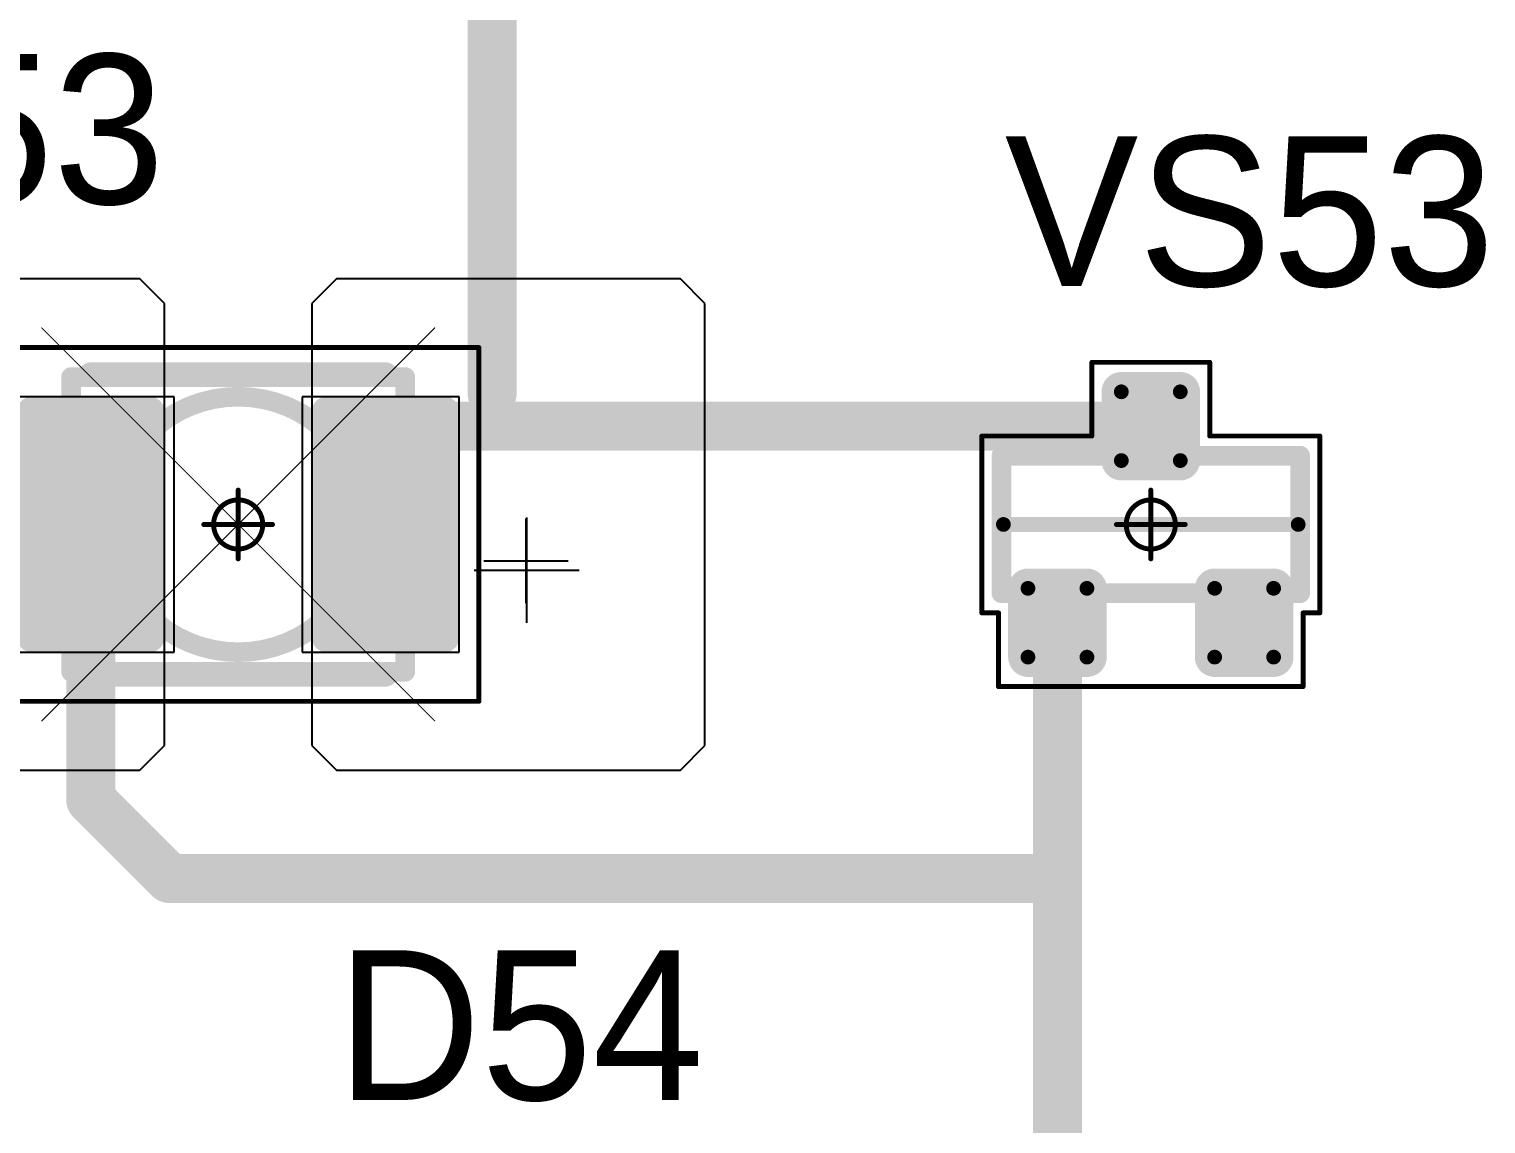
# Model space of a CAD drawing. Header units: millimetres. Extents: x 0 to 395, y 0 to 190.
# Drawn here: x 187.37 to 202.2, y 28.05 to 39.19 of the extents above; entities that cross this region are included whole.
import ezdxf

# ---------------------------------------------------------------- set-up
doc = ezdxf.new("R2010")
doc.units = ezdxf.units.MM
for name, color, linetype in [('Mechanical13', 56, 'Continuous'), ('Mechanical15', 56, 'Continuous'), ('Mechanical5', 56, 'Continuous'), ('TopLayer', 1, 'Continuous'), ('TopOverlay', 2, 'Continuous'), ('TopPaste', 8, 'Continuous'), ('TopSolder', 216, 'Continuous')]:
    doc.layers.add(name, color=color, linetype=linetype)

# ---------------------------------------------------------------- blocks, each defined once
blk = doc.blocks.new('SOT23_1131')
at = {"layer": 'Mechanical13', "const_width": 0.1999996}
for points in [[(-0.7000011399999999, 1.52008078), (0.7000011399999999, 1.52008078)], [(-0.7000011399999999, 1.52008078), (-0.7000011399999999, -1.51991822)], [(0.7000011399999999, 1.52008078), (0.7000011399999999, -1.51991822)], [(-0.7000011399999999, -1.51991822), (0.7000011399999999, -1.51991822)]]:
    blk.add_lwpolyline(points, dxfattribs=at)
at = {"layer": 'Mechanical13', "const_width": 0.0999998}
for points in [[(-0.75000104, 1.52008078, 1), (-0.65000124, 1.52008078, 1)], [(-0.75000104, 1.52008078, 1), (-0.65000124, 1.52008078, 1)], [(0.65000124, 1.52008078, 1), (0.75000104, 1.52008078, 1)], [(0.65000124, 1.52008078, 1), (0.75000104, 1.52008078, 1)], [(-0.75000104, -1.51991822, 1), (-0.65000124, -1.51991822, 1)], [(-0.75000104, -1.51991822, 1), (-0.65000124, -1.51991822, 1)], [(0.65000124, -1.51991822, 1), (0.75000104, -1.51991822, 1)], [(0.65000124, -1.51991822, 1), (0.75000104, -1.51991822, 1)]]:
    blk.add_lwpolyline(points, format="xyb", close=True, dxfattribs=at)
at = {"layer": 'Mechanical15', "const_width": 0.0499999}
for points in [[(-0.90000074, 1.72008038), (-0.90000074, 1.55008072)], [(-0.90000074, 1.72008038), (0.90000074, 1.72008038)], [(0.90000074, 1.72008038), (0.90000074, 0.6000800799999999)], [(-1.64999924, 1.55008072), (-1.64999924, -1.54991816)], [(-1.64999924, 1.55008072), (-0.90000074, 1.55008072)], [(0.90000074, 0.6000800799999999), (1.64999924, 0.6000800799999999)], [(1.64999924, 0.6000800799999999), (1.64999924, -0.59991752)], [(0, 0.35008058), (0, -0.34991802)], [(-0.3499993, 8.128e-05), (0.3499993, 8.128e-05)], [(0.90000074, -0.59991752), (1.64999924, -0.59991752)], [(0.90000074, -0.59991752), (0.90000074, -1.71991782)], [(-1.64999924, -1.54991816), (-0.90000074, -1.54991816)], [(-0.90000074, -1.54991816), (-0.90000074, -1.71991782)], [(-0.90000074, -1.71991782), (0.90000074, -1.71991782)]]:
    blk.add_lwpolyline(points, dxfattribs=at)
at = {"layer": 'Mechanical15'}
for points, const_width in [([(-0.9125000799999999, 1.72008038, 1), (-0.8875014, 1.72008038, 1)], 0.02499868), ([(-0.9125000799999999, 1.72008038, 1), (-0.8875014, 1.72008038, 1)], 0.02499868), ([(0.8875014, 1.72008038, 1), (0.9125000799999999, 1.72008038, 1)], 0.02499868), ([(0.8875014, 1.72008038, 1), (0.9125000799999999, 1.72008038, 1)], 0.02499868), ([(-1.66249858, 1.55008072, 1), (-1.6374999, 1.55008072, 1)], 0.02499868), ([(-1.66249858, 1.55008072, 1), (-1.6374999, 1.55008072, 1)], 0.02499868), ([(-0.9125000799999999, 1.55008072, 1), (-0.8875014, 1.55008072, 1)], 0.02499868), ([(-0.9125000799999999, 1.55008072, 1), (-0.8875014, 1.55008072, 1)], 0.02499868), ([(0.8875014, 0.6000800799999999, 1), (0.9125000799999999, 0.6000800799999999, 1)], 0.02499868), ([(0.8875014, 0.6000800799999999, 1), (0.9125000799999999, 0.6000800799999999, 1)], 0.02499868), ([(1.6374999, 0.6000800799999999, 1), (1.66249858, 0.6000800799999999, 1)], 0.02499868), ([(1.6374999, 0.6000800799999999, 1), (1.66249858, 0.6000800799999999, 1)], 0.02499868), ([(-0.01249934, 0.35008058, 1), (0.01249934, 0.35008058, 1)], 0.02499868), ([(0.2499995, 8.128e-05, 1), (-0.2499995, 8.128e-05, 1)], 0.0499999), ([(-0.36249864, 8.128e-05, 1), (-0.33749996, 8.128e-05, 1)], 0.02499868), ([(-0.26249884, 8.128e-05, 1), (-0.23750016, 8.128e-05, 1)], 0.02499868), ([(0.23750016, 8.128e-05, 1), (0.26249884, 8.128e-05, 1)], 0.02499868), ([(0.33749996, 8.128e-05, 1), (0.36249864, 8.128e-05, 1)], 0.02499868), ([(-0.01249934, -0.34991802, 1), (0.01249934, -0.34991802, 1)], 0.02499868), ([(0.8875014, -0.59991752, 1), (0.9125000799999999, -0.59991752, 1)], 0.02499868), ([(0.8875014, -0.59991752, 1), (0.9125000799999999, -0.59991752, 1)], 0.02499868), ([(1.6374999, -0.59991752, 1), (1.66249858, -0.59991752, 1)], 0.02499868), ([(1.6374999, -0.59991752, 1), (1.66249858, -0.59991752, 1)], 0.02499868), ([(-1.66249858, -1.54991816, 1), (-1.6374999, -1.54991816, 1)], 0.02499868), ([(-1.66249858, -1.54991816, 1), (-1.6374999, -1.54991816, 1)], 0.02499868), ([(-0.9125000799999999, -1.54991816, 1), (-0.8875014, -1.54991816, 1)], 0.02499868), ([(-0.9125000799999999, -1.54991816, 1), (-0.8875014, -1.54991816, 1)], 0.02499868), ([(-0.9125000799999999, -1.71991782, 1), (-0.8875014, -1.71991782, 1)], 0.02499868), ([(-0.9125000799999999, -1.71991782, 1), (-0.8875014, -1.71991782, 1)], 0.02499868), ([(0.8875014, -1.71991782, 1), (0.9125000799999999, -1.71991782, 1)], 0.02499868), ([(0.8875014, -1.71991782, 1), (0.9125000799999999, -1.71991782, 1)], 0.02499868)]:
    blk.add_lwpolyline(points, format="xyb", close=True, dxfattribs=dict(at, const_width=const_width))
at = {"layer": 'TopLayer', "const_width": 0.0999998}
for points in [[(-1.39999974, 1.25008132, 1), (-1.29999994, 1.25008132, 1)], [(-0.7000011399999999, 1.25008132, 1), (-0.6000013399999999, 1.25008132, 1)], [(-1.39999974, 0.65008252, 1), (-1.29999994, 0.65008252, 1)], [(-0.7000011399999999, 0.65008252, 1), (-0.6000013399999999, 0.65008252, 1)], [(0.6000013399999999, 0.30008068, 1), (0.7000011399999999, 0.30008068, 1)], [(1.29999994, 0.30008068, 1), (1.39999974, 0.30008068, 1)], [(0.6000013399999999, -0.29991812, 1), (0.7000011399999999, -0.29991812, 1)], [(1.29999994, -0.29991812, 1), (1.39999974, -0.29991812, 1)], [(-1.39999974, -0.64991996, 1), (-1.29999994, -0.64991996, 1)], [(-0.7000011399999999, -0.64991996, 1), (-0.6000013399999999, -0.64991996, 1)], [(-1.39999974, -1.24991876, 1), (-1.29999994, -1.24991876, 1)], [(-0.7000011399999999, -1.24991876, 1), (-0.6000013399999999, -1.24991876, 1)]]:
    blk.add_lwpolyline(points, format="xyb", close=True, dxfattribs=at)
at = {"layer": 'TopLayer'}
for points in [[(-1.34999984, 1.35008112), (-1.34999984, 0.55008272), (-0.65000124, 1.35008112), (-0.65000124, 0.55008272)], [(-1.44999964, 1.25008132), (-1.44999964, 0.65008252), (-0.55000144, 1.25008132), (-0.55000144, 0.65008252)], [(0.55000144, 0.30008068), (0.55000144, -0.29991812), (1.44999964, 0.30008068), (1.44999964, -0.29991812)], [(0.65000124, 0.40008048), (0.65000124, -0.39991792), (1.34999984, 0.40008048), (1.34999984, -0.39991792)], [(-1.34999984, -0.54992016), (-1.34999984, -1.34991856), (-0.65000124, -0.54992016), (-0.65000124, -1.34991856)], [(-1.44999964, -0.64991996), (-1.44999964, -1.24991876), (-0.55000144, -0.64991996), (-0.55000144, -1.24991876)]]:
    blk.add_solid(points, dxfattribs=at)
at = {"layer": 'TopOverlay', "const_width": 0.1499997}
blk.add_lwpolyline([(0, 1.49999954), (0, -1.49999954)], dxfattribs=at)
at = {"layer": 'TopOverlay', "const_width": 0.07499858}
for points in [[(-0.03750056, 1.49999954, 1), (0.03750056, 1.49999954, 1)], [(-0.03750056, -1.49999954, 1), (0.03750056, -1.49999954, 1)]]:
    blk.add_lwpolyline(points, format="xyb", close=True, dxfattribs=at)
at = {"layer": 'TopPaste', "const_width": 0.07499858}
for points in [[(-1.38749786, 1.25008132, 1), (-1.31250182, 1.25008132, 1)], [(-0.68749926, 1.25008132, 1), (-0.61250322, 1.25008132, 1)], [(-1.38749786, 0.65008252, 1), (-1.31250182, 0.65008252, 1)], [(-0.68749926, 0.65008252, 1), (-0.61250322, 0.65008252, 1)], [(0.61250322, 0.30008068, 1), (0.68749926, 0.30008068, 1)], [(1.31250182, 0.30008068, 1), (1.38749786, 0.30008068, 1)], [(0.61250322, -0.29991812, 1), (0.68749926, -0.29991812, 1)], [(1.31250182, -0.29991812, 1), (1.38749786, -0.29991812, 1)], [(-1.38749786, -0.64991996, 1), (-1.31250182, -0.64991996, 1)], [(-0.68749926, -0.64991996, 1), (-0.61250322, -0.64991996, 1)], [(-1.38749786, -1.24991876, 1), (-1.31250182, -1.24991876, 1)], [(-0.68749926, -1.24991876, 1), (-0.61250322, -1.24991876, 1)]]:
    blk.add_lwpolyline(points, format="xyb", close=True, dxfattribs=at)
at = {"layer": 'TopPaste'}
for points in [[(-1.42499842, 1.25008132), (-1.42499842, 0.65008252), (-0.5750026599999999, 1.25008132), (-0.5750026599999999, 0.65008252)], [(-1.34999984, 1.3250799), (-1.34999984, 0.57508394), (-0.65000124, 1.3250799), (-0.65000124, 0.57508394)], [(0.5750026599999999, 0.30008068), (0.5750026599999999, -0.29991812), (1.42499842, 0.30008068), (1.42499842, -0.29991812)], [(0.65000124, 0.37507926), (0.65000124, -0.3749166999999999), (1.34999984, 0.37507926), (1.34999984, -0.3749166999999999)], [(-1.34999984, -0.57492138), (-1.34999984, -1.32491734), (-0.65000124, -0.57492138), (-0.65000124, -1.32491734)], [(-1.42499842, -0.64991996), (-1.42499842, -1.24991876), (-0.5750026599999999, -0.64991996), (-0.5750026599999999, -1.24991876)]]:
    blk.add_solid(points, dxfattribs=at)
at = {"layer": 'TopSolder', "const_width": 0.2015998}
for points in [[(-1.45079974, 1.25008132, 1), (-1.24919994, 1.25008132, 1)], [(-0.75080114, 1.25008132, 1), (-0.5492013399999999, 1.25008132, 1)], [(-1.45079974, 0.65008252, 1), (-1.24919994, 0.65008252, 1)], [(-0.75080114, 0.65008252, 1), (-0.5492013399999999, 0.65008252, 1)], [(0.5492013399999999, 0.30008068, 1), (0.75080114, 0.30008068, 1)], [(1.24919994, 0.30008068, 1), (1.45079974, 0.30008068, 1)], [(0.5492013399999999, -0.29991812, 1), (0.75080114, -0.29991812, 1)], [(1.24919994, -0.29991812, 1), (1.45079974, -0.29991812, 1)], [(-1.45079974, -0.64991996, 1), (-1.24919994, -0.64991996, 1)], [(-0.75080114, -0.64991996, 1), (-0.5492013399999999, -0.64991996, 1)], [(-1.45079974, -1.24991876, 1), (-1.24919994, -1.24991876, 1)], [(-0.75080114, -1.24991876, 1), (-0.5492013399999999, -1.24991876, 1)]]:
    blk.add_lwpolyline(points, format="xyb", close=True, dxfattribs=at)
at = {"layer": 'TopSolder'}
for points in [[(-1.34999984, 1.45168112), (-1.34999984, 0.44848272), (-0.65000124, 1.45168112), (-0.65000124, 0.44848272)], [(-1.55159964, 1.25008132), (-1.55159964, 0.65008252), (-0.4484014399999999, 1.25008132), (-0.4484014399999999, 0.65008252)], [(0.65000124, 0.50168048), (0.65000124, -0.50151792), (1.34999984, 0.50168048), (1.34999984, -0.50151792)], [(0.4484014399999999, 0.30008068), (0.4484014399999999, -0.29991812), (1.55159964, 0.30008068), (1.55159964, -0.29991812)], [(-1.34999984, -0.44832016), (-1.34999984, -1.45151856), (-0.65000124, -0.44832016), (-0.65000124, -1.45151856)], [(-1.55159964, -0.64991996), (-1.55159964, -1.24991876), (-0.4484014399999999, -0.64991996), (-0.4484014399999999, -1.24991876)]]:
    blk.add_solid(points, dxfattribs=at)
blk = doc.blocks.new('T66G_4_1280')
at = {"layer": 'Mechanical13'}
for p, q in [((2.93559992, 0.07119874), (2.93559992, -1.00000054)), ((2.40000028, -0.4644009), (3.47119956, -0.4644009))]:
    blk.add_line(p, q, dxfattribs=at)
at = {"layer": 'Mechanical13', "const_width": 0.1999996}
for points in [[(-1.69999914, 1.49999954), (1.69999914, 1.49999954)], [(-1.69999914, -1.49999954), (-1.69999914, 1.49999954)], [(1.69999914, -1.49999954), (1.69999914, 1.49999954)], [(-1.69999914, -1.49999954), (1.69999914, -1.49999954)]]:
    blk.add_lwpolyline(points, dxfattribs=at)
at = {"layer": 'Mechanical13'}
for points, const_width in [([(-1.74999904, 1.49999954, 1), (-1.64999924, 1.49999954, 1)], 0.0999998), ([(-1.74999904, 1.49999954, 1), (-1.64999924, 1.49999954, 1)], 0.0999998), ([(1.64999924, 1.49999954, 1), (1.74999904, 1.49999954, 1)], 0.0999998), ([(1.64999924, 1.49999954, 1), (1.74999904, 1.49999954, 1)], 0.0999998), ([(1.29999994, 0, 1), (-1.29999994, 0, 1)], 0.1999996), ([(-1.34999984, 0, 1), (-1.25000004, 0, 1)], 0.0999998), ([(1.25000004, 0, 1), (1.34999984, 0, 1)], 0.0999998), ([(-1.74999904, -1.49999954, 1), (-1.64999924, -1.49999954, 1)], 0.0999998), ([(-1.74999904, -1.49999954, 1), (-1.64999924, -1.49999954, 1)], 0.0999998), ([(1.64999924, -1.49999954, 1), (1.74999904, -1.49999954, 1)], 0.0999998), ([(1.64999924, -1.49999954, 1), (1.74999904, -1.49999954, 1)], 0.0999998)]:
    blk.add_lwpolyline(points, format="xyb", close=True, dxfattribs=dict(at, const_width=const_width))
at = {"layer": 'Mechanical15', "const_width": 0.0499999}
for points in [[(-2.45000018, -1.79999894), (-2.45000018, 1.79999894)], [(-2.45000018, 1.79999894), (2.45000018, 1.79999894)], [(2.45000018, -1.79999894), (2.45000018, 1.79999894)], [(0, -0.3499993), (0, 0.3499993)], [(-0.3499993, 0), (0.3499993, 0)], [(-2.45000018, -1.79999894), (2.45000018, -1.79999894)]]:
    blk.add_lwpolyline(points, dxfattribs=at)
at = {"layer": 'Mechanical15'}
for points, const_width in [([(-2.46249952, 1.79999894, 1), (-2.43750084, 1.79999894, 1)], 0.02499868), ([(-2.46249952, 1.79999894, 1), (-2.43750084, 1.79999894, 1)], 0.02499868), ([(2.43750084, 1.79999894, 1), (2.46249952, 1.79999894, 1)], 0.02499868), ([(2.43750084, 1.79999894, 1), (2.46249952, 1.79999894, 1)], 0.02499868), ([(-0.01249934, 0.3499993, 1), (0.01249934, 0.3499993, 1)], 0.02499868), ([(0.2499995, 0, 1), (-0.2499995, 0, 1)], 0.0499999), ([(-0.36249864, 0, 1), (-0.33749996, 0, 1)], 0.02499868), ([(-0.26249884, 0, 1), (-0.23750016, 0, 1)], 0.02499868), ([(0.23750016, 0, 1), (0.26249884, 0, 1)], 0.02499868), ([(0.33749996, 0, 1), (0.36249864, 0, 1)], 0.02499868), ([(-0.01249934, -0.3499993, 1), (0.01249934, -0.3499993, 1)], 0.02499868), ([(-2.46249952, -1.79999894, 1), (-2.43750084, -1.79999894, 1)], 0.02499868), ([(-2.46249952, -1.79999894, 1), (-2.43750084, -1.79999894, 1)], 0.02499868), ([(2.43750084, -1.79999894, 1), (2.46249952, -1.79999894, 1)], 0.02499868), ([(2.43750084, -1.79999894, 1), (2.46249952, -1.79999894, 1)], 0.02499868)]:
    blk.add_lwpolyline(points, format="xyb", close=True, dxfattribs=dict(at, const_width=const_width))
at = {"layer": 'TopLayer'}
for p, q in [((-4.50000116, 2.50000008), (-4.75000066, 2.25000058)), ((-1.00000054, 2.50000008), (-4.50000116, 2.50000008)), ((-0.75000104, 2.25000058), (-1.00000054, 2.50000008)), ((1.00000054, 2.50000008), (0.75000104, 2.25000058)), ((4.50000116, 2.50000008), (1.00000054, 2.50000008)), ((4.75000066, 2.25000058), (4.50000116, 2.50000008)), ((-4.75000066, 2.25000058), (-4.75000066, -2.25000058)), ((-0.75000104, -2.25000058), (-0.75000104, 2.25000058)), ((0.75000104, 2.25000058), (0.75000104, -2.25000058)), ((4.75000066, -2.25000058), (4.75000066, 2.25000058)), ((-4.75000066, -2.25000058), (-4.50000116, -2.50000008)), ((-1.00000054, -2.50000008), (-0.75000104, -2.25000058)), ((0.75000104, -2.25000058), (1.00000054, -2.50000008)), ((4.50000116, -2.50000008), (4.75000066, -2.25000058)), ((-4.50000116, -2.50000008), (-1.00000054, -2.50000008)), ((1.00000054, -2.50000008), (4.50000116, -2.50000008))]:
    blk.add_line(p, q, dxfattribs=at)
at = {"layer": 'TopLayer', "const_width": 0.1499997}
for points in [[(-2.17499946, 1.15000024, 1), (-2.0250023, 1.15000024, 1)], [(-0.97500186, 1.15000024, 1), (-0.8250047, 1.15000024, 1)], [(0.8250047, 1.15000024, 1), (0.97500186, 1.15000024, 1)], [(2.0250023, 1.15000024, 1), (2.17499946, 1.15000024, 1)], [(-2.17499946, -1.15000024, 1), (-2.0250023, -1.15000024, 1)], [(-0.97500186, -1.15000024, 1), (-0.8250047, -1.15000024, 1)], [(0.8250047, -1.15000024, 1), (0.97500186, -1.15000024, 1)], [(2.0250023, -1.15000024, 1), (2.17499946, -1.15000024, 1)]]:
    blk.add_lwpolyline(points, format="xyb", close=True, dxfattribs=at)
at = {"layer": 'TopLayer'}
for points in [[(-0.9000032799999999, 1.29999994), (-2.10000088, 1.29999994), (-0.9000032799999999, -1.29999994), (-2.10000088, -1.29999994)], [(2.10000088, 1.29999994), (0.9000032799999999, 1.29999994), (2.10000088, -1.29999994), (0.9000032799999999, -1.29999994)], [(-0.75000358, 1.15000024), (-2.25000058, 1.15000024), (-0.75000358, -1.15000024), (-2.25000058, -1.15000024)], [(2.25000058, 1.15000024), (0.75000358, 1.15000024), (2.25000058, -1.15000024), (0.75000358, -1.15000024)]]:
    blk.add_solid(points, dxfattribs=at)
at = {"layer": 'TopOverlay'}
for p, q in [((2.928480299999999, 0.0569595), (2.928480299999999, -0.8000009399999999)), ((2.50000008, -0.37152072), (3.35696052, -0.37152072))]:
    blk.add_line(p, q, dxfattribs=at)
at = {"layer": 'TopOverlay', "const_width": 0.2499995}
for points in [[(-1.49999954, 1.52500076), (1.49999954, 1.52500076)], [(-1.49999954, -1.52500076), (1.49999954, -1.52500076)]]:
    blk.add_lwpolyline(points, dxfattribs=at)
at = {"layer": 'TopOverlay', "const_width": 0.12499848}
for points in [[(-1.56249878, 1.52500076, 1), (-1.4375003, 1.52500076, 1)], [(1.4375003, 1.52500076, 1), (1.56249878, 1.52500076, 1)], [(-1.56249878, -1.52500076, 1), (-1.4375003, -1.52500076, 1)], [(1.4375003, -1.52500076, 1), (1.56249878, -1.52500076, 1)]]:
    blk.add_lwpolyline(points, format="xyb", close=True, dxfattribs=at)
at = {"layer": 'TopPaste', "const_width": 0.12499848}
for points in [[(-2.16250012, 1.15000024, 1), (-2.03750164, 1.15000024, 1)], [(-0.9625025199999999, 1.15000024, 1), (-0.8375040399999999, 1.15000024, 1)], [(0.8375040399999999, 1.15000024, 1), (0.9625025199999999, 1.15000024, 1)], [(2.03750164, 1.15000024, 1), (2.16250012, 1.15000024, 1)], [(-2.16250012, -1.15000024, 1), (-2.03750164, -1.15000024, 1)], [(-0.9625025199999999, -1.15000024, 1), (-0.8375040399999999, -1.15000024, 1)], [(0.8375040399999999, -1.15000024, 1), (0.9625025199999999, -1.15000024, 1)], [(2.03750164, -1.15000024, 1), (2.16250012, -1.15000024, 1)]]:
    blk.add_lwpolyline(points, format="xyb", close=True, dxfattribs=at)
at = {"layer": 'TopPaste'}
for points in [[(-0.9000032799999999, 1.27499872), (-2.10000088, 1.27499872), (-0.9000032799999999, -1.27499872), (-2.10000088, -1.27499872)], [(2.10000088, 1.27499872), (0.9000032799999999, 1.27499872), (2.10000088, -1.27499872), (0.9000032799999999, -1.27499872)], [(-0.7750047999999999, 1.15000024), (-2.22499936, 1.15000024), (-0.7750047999999999, -1.15000024), (-2.22499936, -1.15000024)], [(2.22499936, 1.15000024), (0.7750047999999999, 1.15000024), (2.22499936, -1.15000024), (0.7750047999999999, -1.15000024)]]:
    blk.add_solid(points, dxfattribs=at)
at = {"layer": 'TopSolder'}
for p, q in [((-2.25000058, 1.29999994), (-2.25000058, -1.29999994)), ((-0.65000124, 1.29999994), (-2.25000058, 1.29999994)), ((-0.65000124, -1.29999994), (-0.65000124, 1.29999994)), ((0.65000124, 1.29999994), (0.65000124, -1.29999994)), ((2.25000058, 1.29999994), (0.65000124, 1.29999994)), ((2.25000058, -1.29999994), (2.25000058, 1.29999994)), ((-2.25000058, -1.29999994), (-0.65000124, -1.29999994)), ((0.65000124, -1.29999994), (2.25000058, -1.29999994))]:
    blk.add_line(p, q, dxfattribs=at)

msp = doc.modelspace()

# ---------------------------------------------------------------- linework, layer by layer
at = {"layer": 'Mechanical5'}
for points, const_width in [([(187.49999838, 32.15206929999999), (191.499998, 36.15206892)], 0.009999979999999999), ([(187.49999838, 36.15206892), (191.499998, 32.15206929999999)], 0.009999979999999999), ([(187.49999838, 32.15206929999999), (187.49999838, 36.15206892)], 0.00100076), ([(187.49999838, 36.15206892), (191.50000054, 36.15206892)], 0.00100076), ([(191.50000054, 32.15206929999999), (191.50000054, 36.15206892)], 0.00100076), ([(187.49999838, 32.15206929999999), (191.50000054, 32.15206929999999)], 0.00100076)]:
    msp.add_lwpolyline(points, dxfattribs=dict(at, const_width=const_width))
for points, const_width in [([(187.49749902, 36.15206892, 1), (187.50249774, 36.15206892, 1)], 0.00499872), ([(187.49974946, 36.15206892, 1), (187.5002473, 36.15206892, 1)], 0.00050038), ([(187.49974946, 36.15206892, 1), (187.5002473, 36.15206892, 1)], 0.00050038), ([(191.49749864, 36.15206892, 1), (191.50249736, 36.15206892, 1)], 0.00499872), ([(191.49975162, 36.15206892, 1), (191.50024946, 36.15206892, 1)], 0.00050038), ([(191.49975162, 36.15206892, 1), (191.50024946, 36.15206892, 1)], 0.00050038), ([(187.49749902, 32.15206929999999, 1), (187.50249774, 32.15206929999999, 1)], 0.00499872), ([(187.49974946, 32.15206929999999, 1), (187.5002473, 32.15206929999999, 1)], 0.00050038), ([(187.49974946, 32.15206929999999, 1), (187.5002473, 32.15206929999999, 1)], 0.00050038), ([(191.49749864, 32.15206929999999, 1), (191.50249736, 32.15206929999999, 1)], 0.00499872), ([(191.49975162, 32.15206929999999, 1), (191.50024946, 32.15206929999999, 1)], 0.00050038), ([(191.49975162, 32.15206929999999, 1), (191.50024946, 32.15206929999999, 1)], 0.00050038)]:
    msp.add_lwpolyline(points, format="xyb", close=True, dxfattribs=dict(at, const_width=const_width))
at = {"layer": 'TopLayer', "const_width": 0.499999}
for points in [[(192.08479744, 35.48766588), (192.08479744, 39.67494986)], [(190.999999, 34.65206684), (191.50000054, 35.15206838)], [(191.50000054, 35.15206838), (198.7877152, 35.15206838)], [(190.999999, 34.15206784), (190.999999, 34.65206684)], [(187.99999484, 31.35000334), (187.99999484, 34.15206784)], [(197.83771456, 30.54999986), (197.83771456, 33.1520673)], [(187.99999484, 31.35000334), (188.79999832, 30.54999986)], [(188.79999832, 30.54999986), (197.83771456, 30.54999986)], [(197.83771456, 26.36271588), (197.83771456, 30.54999986)]]:
    msp.add_lwpolyline(points, dxfattribs=at)
at = {"layer": 'TopLayer', "const_width": 0.2499995}
for points in [[(191.95979896, 35.48766588, 1), (192.20979592, 35.48766588, 1)], [(191.37500206, 35.15206838, 1), (191.62499902, 35.15206838, 1)], [(191.37500206, 35.15206838, 1), (191.62499902, 35.15206838, 1)], [(198.66271672, 35.15206838, 1), (198.91271368, 35.15206838, 1)], [(190.87500052, 34.65206684, 1), (191.12499748, 34.65206684, 1)], [(190.87500052, 34.65206684, 1), (191.12499748, 34.65206684, 1)], [(187.87499636, 34.15206784, 1), (188.12499332, 34.15206784, 1)], [(190.87500052, 34.15206784, 1), (191.12499748, 34.15206784, 1)], [(197.71271608, 33.1520673, 1), (197.96271304, 33.1520673, 1)], [(187.87499636, 31.35000334, 1), (188.12499332, 31.35000334, 1)], [(187.87499636, 31.35000334, 1), (188.12499332, 31.35000334, 1)], [(188.67499984, 30.54999986, 1), (188.9249968, 30.54999986, 1)], [(188.67499984, 30.54999986, 1), (188.9249968, 30.54999986, 1)], [(197.71271608, 30.54999986, 1), (197.96271304, 30.54999986, 1)], [(197.71271608, 30.54999986, 1), (197.96271304, 30.54999986, 1)], [(197.71271608, 30.54999986, 1), (197.96271304, 30.54999986, 1)]]:
    msp.add_lwpolyline(points, format="xyb", close=True, dxfattribs=at)

# ---------------------------------------------------------------- block references
for name, p, rotation in [('T66G_4_1280', (189.49999692, 34.15206784), 360), ('SOT23_1131', (198.78779648, 34.15206784), 90)]:
    msp.add_blockref(name, p, dxfattribs=dict(rotation=rotation))

# ---------------------------------------------------------------- texts
at = {"layer": 'TopOverlay'}
for s, p in [('D53', (185.0136, 37.4142)), ('VS53', (197.30189648, 36.57776784)), ('D54', (190.5, 28.2956))]:
    msp.add_text(s, height=1.524, dxfattribs=at).set_placement(p)

doc.saveas('drawing.dxf')
